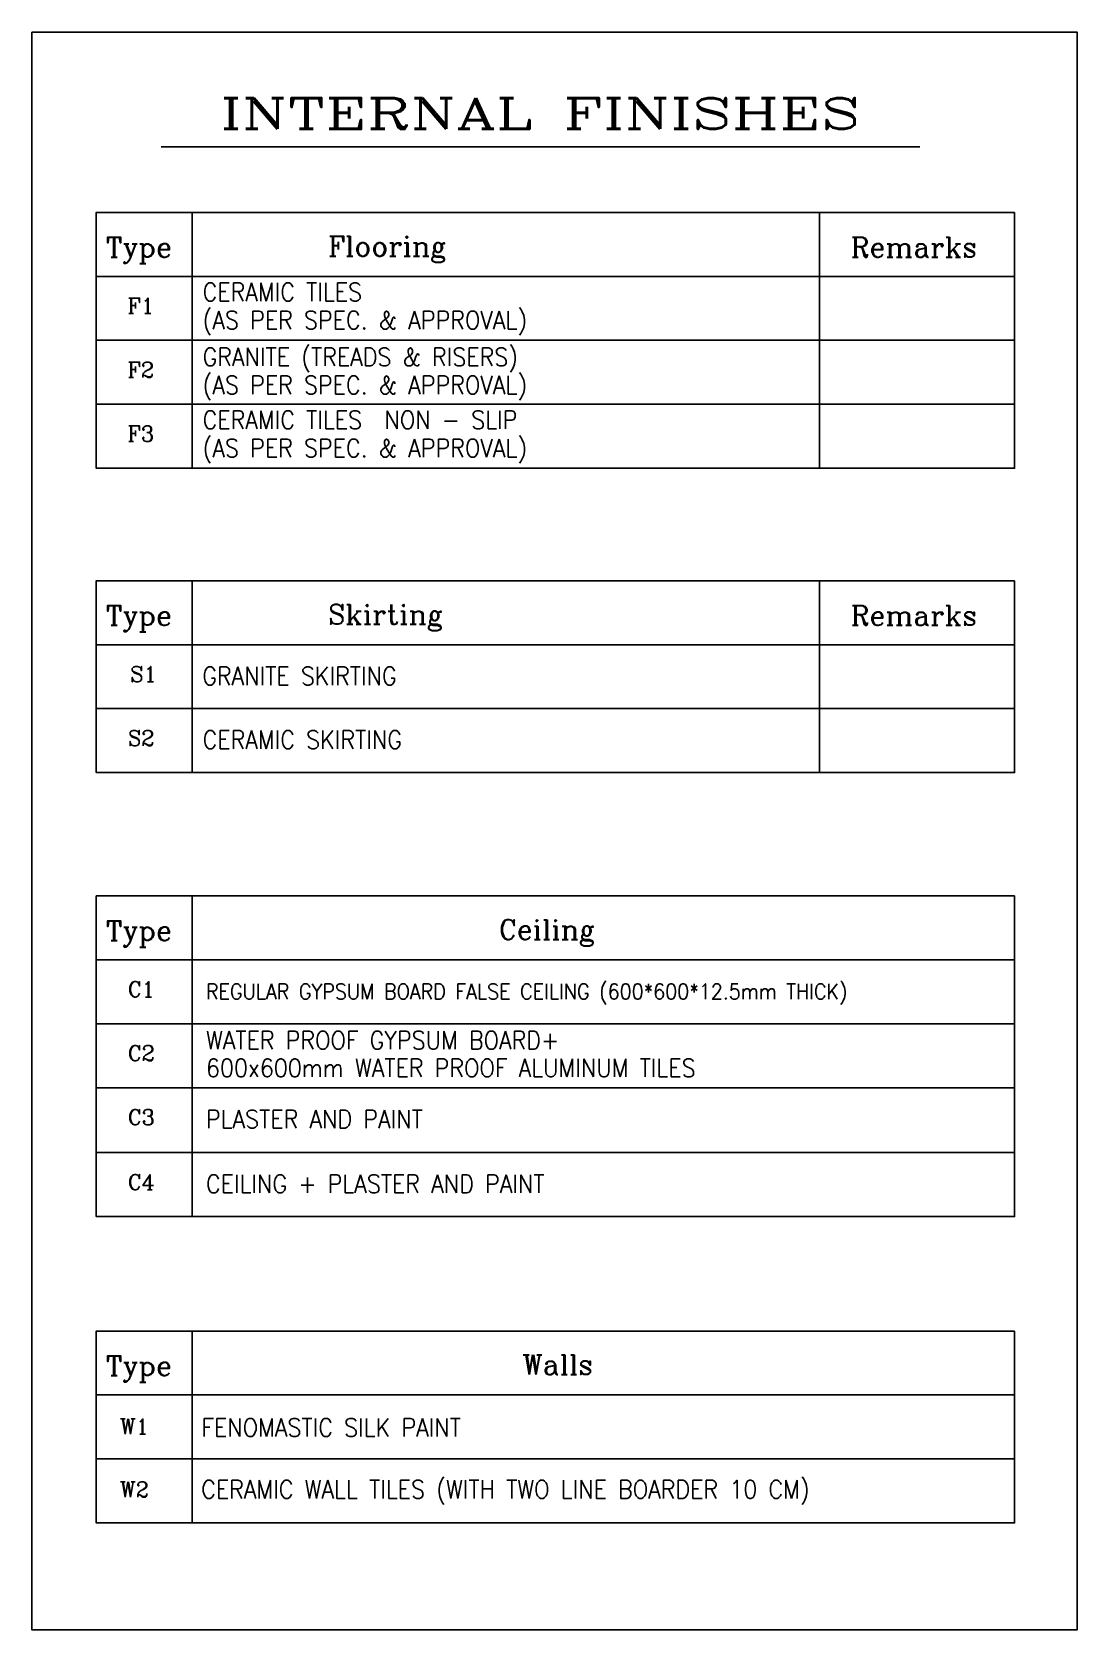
# Model space of a CAD drawing. Header units: centimetres. Extents: x -2093 to 438, y -64 to 4985.
# Drawn here: x -369 to 438, y 3752 to 4985 of the extents above; entities that cross this region are included whole.
import ezdxf
from ezdxf.enums import TextEntityAlignment as Align

# ---------------------------------------------------------------- set-up
doc = ezdxf.new("R2010")
doc.units = ezdxf.units.CM
doc.header["$LTSCALE"] = 100
doc.header["$MEASUREMENT"] = 0
for name, color, linetype in [('$0$SCHEDUALE LINES-01', 2, 'Continuous'), ('$0$SCHEDUALE LINES-02', 8, 'Continuous'), ('TEXT', 3, 'Continuous'), ('WIN', 150, 'Continuous')]:
    doc.layers.add(name, color=color, linetype=linetype)
doc.styles.add('ROMANC', font='romanc', dxfattribs={"height": 0.122})
doc.styles.add('ROMANS', font='romans')

msp = doc.modelspace()

# ---------------------------------------------------------------- linework, layer by layer
at = {"layer": '$0$SCHEDUALE LINES-01'}
msp.add_line((-269.3, 4896.6, 0), (316.3, 4896.6, 0), dxfattribs=at)
at = {"layer": '$0$SCHEDUALE LINES-01', "elevation": 0}
msp.add_lwpolyline([(-369.1, 4985.3), (437.8, 4985.3), (437.8, 3751.7), (-369.1, 3751.7)], close=True, dxfattribs=at)
at = {"layer": '$0$SCHEDUALE LINES-02', "color": 240, "true_color": 0xed1f24}
for p, q in [((-245.3, 4846, 0), (-245.3, 4648.5, 0)), ((239, 4846, 0), (239, 4648.5, 0)), ((-319.4, 4796.6, 0), (389.5, 4796.6, 0)), ((389.5, 4747.3, 0), (-319.4, 4747.3, 0)), ((389.5, 4697.9, 0), (-319.4, 4697.9, 0)), ((-245.3, 4561.7, 0), (-245.3, 4413.6, 0)), ((239, 4561.7, 0), (239, 4413.6, 0)), ((-319.4, 4512.3, 0), (389.5, 4512.3, 0)), ((389.5, 4463, 0), (-319.4, 4463, 0)), ((-319.4, 4318.4, 0), (389.5, 4318.4, 0)), ((-245.3, 4318.4, 0), (-245.3, 4070.9, 0)), ((389.5, 4269, 0), (-319.4, 4269, 0)), ((389.5, 4219.6, 0), (-319.4, 4219.6, 0)), ((389.5, 4170.3, 0), (-319.4, 4170.3, 0)), ((389.5, 4120.3, 0), (-319.4, 4120.3, 0)), ((-245.3, 3982.5, 0), (-245.3, 3834.4, 0)), ((-319.4, 3933.2, 0), (389.5, 3933.2, 0)), ((389.5, 3883.8, 0), (-319.4, 3883.8, 0))]:
    msp.add_line(p, q, dxfattribs=at)
at = {"layer": '$0$SCHEDUALE LINES-02', "color": 240, "true_color": 0xed1f24, "elevation": 0}
for points in [[(389.5, 4846), (-319.4, 4846), (-319.4, 4648.5), (389.5, 4648.5)], [(389.5, 4561.7), (-319.4, 4561.7), (-319.4, 4413.6), (389.5, 4413.6)], [(389.5, 4318.4), (-319.4, 4318.4), (-319.4, 4070.9), (389.5, 4070.9)], [(389.5, 3982.5), (-319.4, 3982.5), (-319.4, 3834.4), (389.5, 3834.4)]]:
    msp.add_lwpolyline(points, close=True, dxfattribs=at)
at = {"layer": 'WIN'}
msp.add_line((-245.3, 4318.4, 0), (-245.3, 4120.9, 0), dxfattribs=at)

# ---------------------------------------------------------------- texts
at = {"layer": 'TEXT', "style": 'ROMANC', "width": 1.5}
msp.add_text('INTERNAL FINISHES', height=23.809, dxfattribs=at).set_placement((23.4, 4922.4, 0), align=Align.MIDDLE)
at = {"layer": 'TEXT', "style": 'ROMANC'}
for s, height, p in [('Type', 15.24, (-311.9, 4819.2, 0)), ('Flooring', 15.24, (-140.4, 4820, 0)), ('Remarks', 15.24, (263, 4819.2, 0)), ('F1', 11.9, (-295.2, 4773.9, 0)), ('F2', 11.9, (-295.2, 4724.5, 0)), ('F3', 11.9, (-295.2, 4675.2, 0)), ('Type', 15.24, (-311.9, 4534.9, 0)), ('Skirting', 15.24, (-140.4, 4535.7, 0)), ('Remarks', 15.24, (263, 4534.9, 0)), ('S1', 11.9, (-293.2, 4489.6, 0)), ('S2', 11.9, (-294.9, 4440.2, 0)), ('Type', 15.24, (-311.9, 4291.6, 0)), ('Ceiling', 15.24, (-8.6, 4292.4, 0)), ('C1', 11.9, (-295.1, 4246.3, 0)), ('C2', 11.9, (-295.1, 4196.9, 0)), ('C3', 11.9, (-295.1, 4147.5, 0)), ('C4', 11.9, (-295.1, 4097.5, 0)), ('Type', 15.24, (-311.9, 3955.7, 0)), ('Walls', 15.24, (9.6, 3956.6, 0)), ('W1', 11.9, (-301.2, 3908.7, 0)), ('W2', 11.9, (-301.2, 3860.2, 0))]:
    msp.add_text(s, height=height, dxfattribs=at).set_placement(p, align=Align.MIDDLE_LEFT)
at = {"layer": 'TEXT', "style": 'ROMANS', "width": 0.9}
for s, height, p in [('CERAMIC TILES', 14, (-237.3, 4784.6, 0)), ('(AS PER SPEC. & APPROVAL)', 14, (-237.3, 4762.9, 0)), ('GRANITE (TREADS & RISERS)', 14, (-237.3, 4734.5, 0)), ('(AS PER SPEC. & APPROVAL)', 14, (-237.3, 4712.8, 0)), ('CERAMIC TILES  NON - SLIP', 14, (-237.3, 4685.9, 0)), ('(AS PER SPEC. & APPROVAL)', 14, (-237.3, 4664.1, 0)), ('GRANITE SKIRTING', 14, (-237.6, 4488.2, 0)), ('CERAMIC SKIRTING', 14, (-237.3, 4439, 0)), ('REGULAR GYPSUM BOARD FALSE CEILING (600*600*12.5mm THICK)', 12, (-234.7, 4244.6, 0)), ('WATER PROOF GYPSUM BOARD+', 14, (-234.7, 4207, 0)), ('600x600mm WATER PROOF ALUMINUM TILES', 14, (-234.7, 4185.6, 0)), ('PLASTER AND PAINT', 14, (-234.7, 4146.1, 0)), ('CEILING + PLASTER AND PAINT', 14, (-234.7, 4096.1, 0)), ('FENOMASTIC SILK PAINT', 14, (-238.2, 3908, 0)), ('CERAMIC WALL TILES (WITH TWO LINE BOARDER 10 CM) ', 14, (-238.4, 3860.3, 0))]:
    msp.add_text(s, height=height, dxfattribs=at).set_placement(p, align=Align.MIDDLE_LEFT)

doc.saveas('drawing.dxf')
